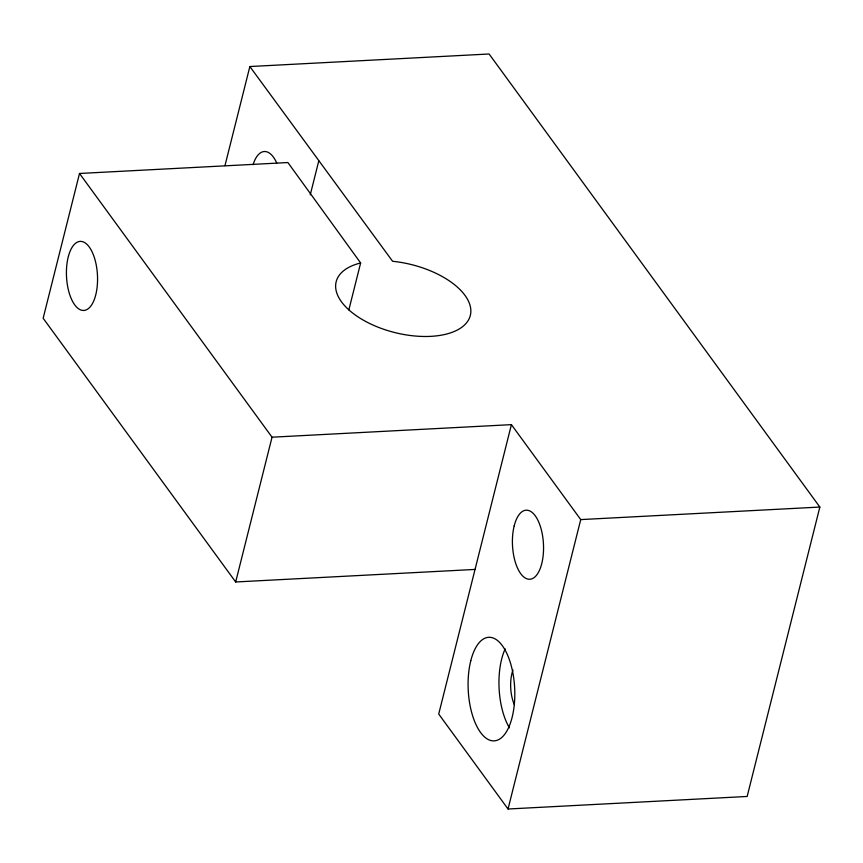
<?xml version="1.0" encoding="UTF-8"?>
<svg xmlns="http://www.w3.org/2000/svg" width="863" height="863" viewBox="0 0 863 863"><rect width="100%" height="100%" fill="white"/><g stroke="black" fill="none" stroke-linecap="round" stroke-linejoin="round"><path stroke-width="1.29" d="M79.515 173.474L272.039 437.196L511.414 424.639L438.717 714.057L508.037 809.009L747.153 796.463L819.85 507.056L489.105 53.991L249.86 66.537L392.6 261.295A69.159 34.995 14.1 0 1 469.623 317.606A69.159 34.995 14.1 0 1 368.469 322.902A69.159 34.995 14.1 0 1 360.637 262.967L287.897 162.546L79.515 173.474L43.15 318.253L235.675 581.975L475.049 569.429M224.973 165.62L249.86 66.537M310.249 194.844L318.771 160.928M235.675 581.975L272.039 437.196M348.846 309.925L360.637 262.967M508.037 809.009L580.734 519.591L511.414 424.639M580.734 519.591L819.85 507.056M253.053 164.725A34.574 15.491 87 0 1 276.732 162.999M514.38 704.747A25.933 11.618 87 0 1 512.967 670.076M509.45 727.865A51.866 23.247 87 0 1 505.179 648.868M68.501 255.933A34.574 15.491 87 0 0 81.974 310.313A34.574 15.491 87 0 0 95.48 261.521A34.574 15.491 87 0 0 68.501 255.933M514.197 525.847A34.574 15.491 87 0 0 528.577 579.213A34.574 15.491 87 0 0 541.155 529.105A34.574 15.491 87 0 0 514.197 525.847M470.777 660.756A51.866 23.247 87 0 0 492.352 740.81A51.866 23.247 87 0 0 511.22 665.653A51.866 23.247 87 0 0 470.777 660.756"/></g></svg>
